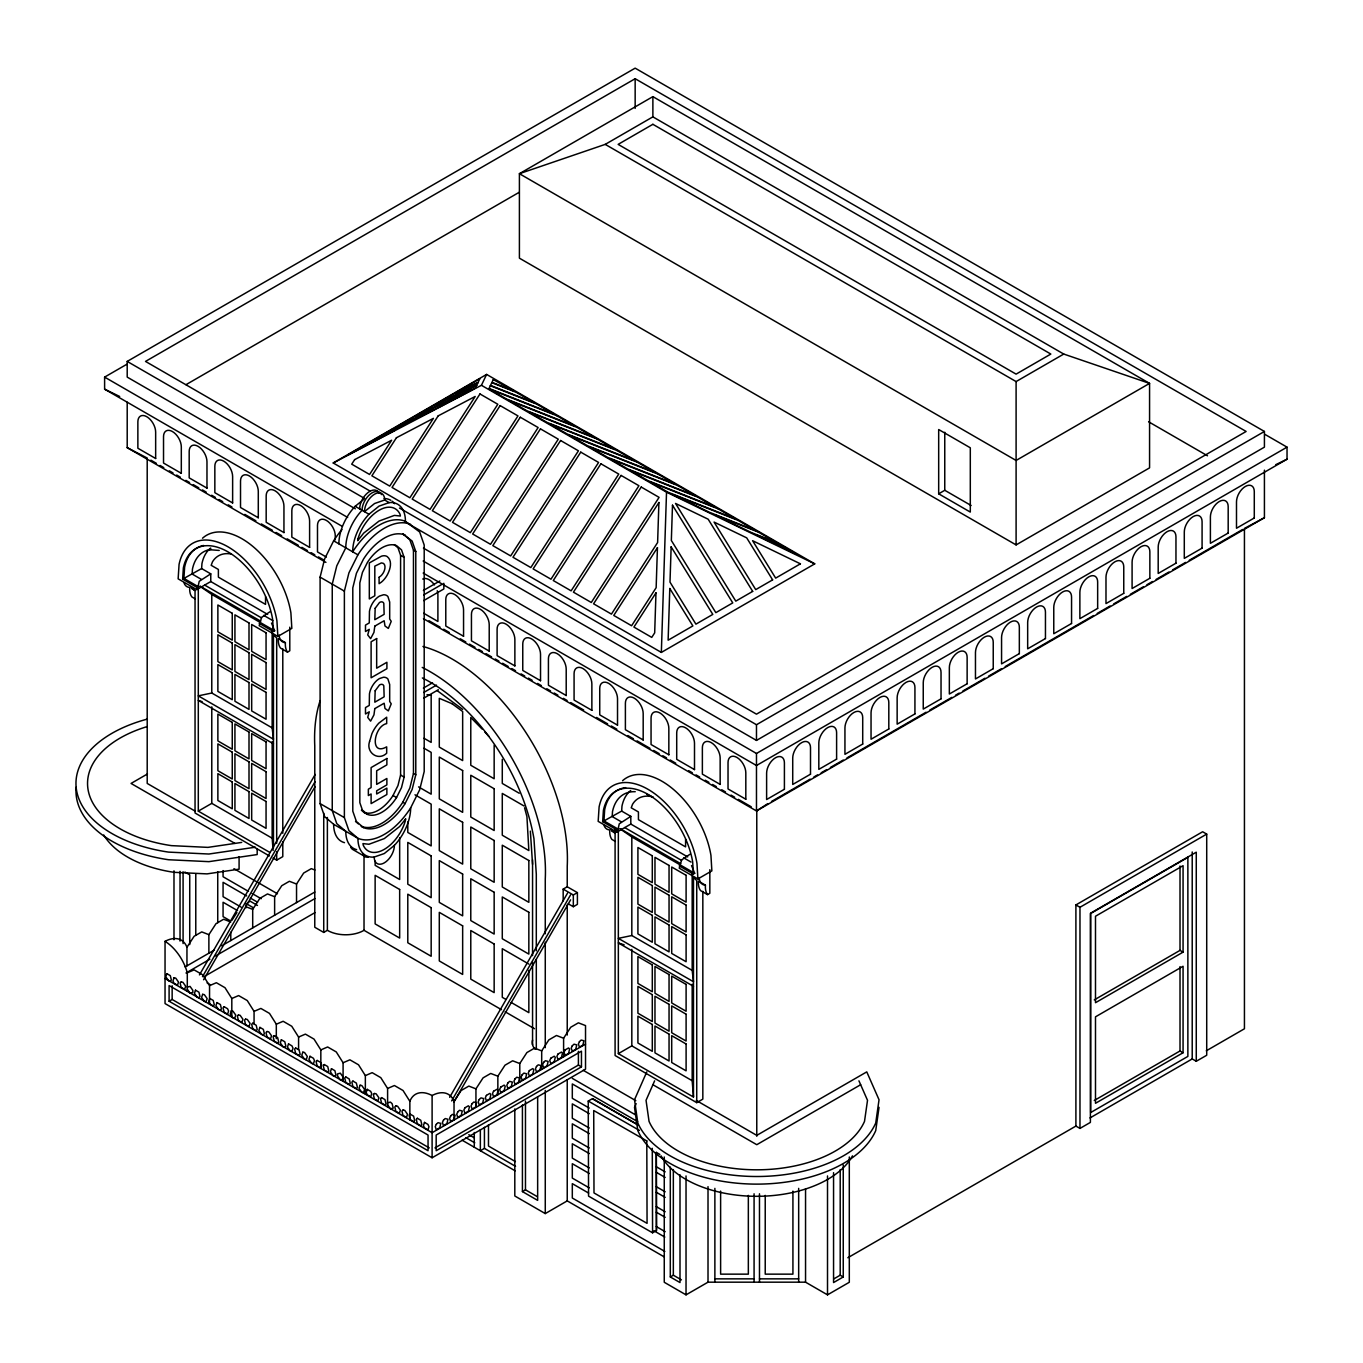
<?xml version="1.0" encoding="UTF-8"?>
<svg xmlns="http://www.w3.org/2000/svg" width="1363" height="1363" viewBox="0 0 1363 1363"><rect width="100%" height="100%" fill="white"/><g stroke="black" fill="none" stroke-linecap="round" stroke-linejoin="round"><path stroke-width="1.5" d="M661.345 652.417L666.524 492.179L481.429 385.303L333.219 462.977L661.345 652.417L814.733 563.856L486.608 374.416L333.219 462.977M267.659 614.406L210.771 581.558L210.771 573.857L199.219 581.32L198.061 586.584L196.8 587.317L182.642 579.139L183.358 567.928A64.521 37.261 60 0 1 227.996 551.879A64.521 37.261 60 0 1 272.651 619.484L273.367 631.529L274.627 630.796L271.51 623.061M182.642 579.139L201.622 568.575L201.945 563.652A57.842 33.394 60 0 1 210.652 548.045M687.702 856.918L630.813 824.07L630.813 816.369L619.262 823.831L618.103 829.096L616.843 829.828L602.667 821.65L603.4 810.44A64.521 37.261 60 0 1 648.038 794.39A64.521 37.261 60 0 1 692.677 861.995L693.409 874.024L694.67 873.291L691.535 865.573M602.667 821.65L621.664 811.087L621.971 806.163A57.842 33.394 60 0 1 630.694 790.54M879.033 1107.369L875.728 1130.626A122.687 70.842 0 0 1 756.772 1184.123A122.687 70.842 0 0 1 637.816 1130.626L634.511 1107.369L636.163 1103.638M384.673 500.017L374.569 503.526L364.483 511.67A14.277 8.246 -60 0 1 374.569 494.19A14.277 8.246 -60 0 1 384.673 500.017L389.154 502.606A37.312 21.535 -60 0 1 405.441 521.348L419.668 532.013L424.2 545.047L424.2 771.526L419.668 789.807L410.672 807.85A37.312 21.535 -60 0 1 394.384 845.384A14.277 8.246 -60 0 1 384.298 862.864A14.277 8.246 -60 0 1 374.195 857.037A37.312 21.535 -60 0 1 357.907 838.296L333.645 824.291L324.65 816.641L320.101 803.608L320.101 577.128L324.65 558.847L333.645 540.821A57.042 32.933 -60 0 1 342.011 529.543M410.672 807.85A57.042 32.933 -60 0 1 357.907 838.296L348.928 830.646L344.379 817.613L344.379 591.133L348.928 572.852L357.907 554.826A57.042 32.933 -60 0 1 410.672 524.363M394.265 544.638L397.979 547.807L400.586 555.286L400.586 775.07L397.979 785.548L393.021 795.515A31.502 18.196 -60 0 1 363.887 812.331L361.399 810.218M367.414 814.375L362.439 810.15L359.832 802.671L359.832 582.887L362.439 572.409L367.414 562.442A31.502 18.196 -60 0 1 396.548 545.626L401.506 549.851L404.112 557.331L404.112 777.114L401.506 787.593L396.548 797.542A31.502 18.196 -60 0 1 367.414 814.375L363.887 812.331M413.466 773.468L409.837 788.053L402.767 802.262A44.945 25.948 -60 0 1 361.195 826.268L363.512 827.597A44.945 25.948 -60 0 0 405.084 803.608L412.154 789.398L415.783 774.797L415.783 551.504L412.154 541.094L402.767 533.734L409.837 539.765L413.466 550.158L413.466 773.468L415.783 774.797M767.812 803.608L756.482 810.951L423.45 618.683M646.795 1071.88L634.511 1099.754L637.816 1123.01A122.687 70.842 0 0 0 756.772 1176.508A122.687 70.842 0 0 0 875.728 1123.01L879.033 1099.754L866.766 1071.88L756.772 1135.379L696.289 1100.452M654.632 1080.825L646.045 1100.316L649.044 1121.374A111.119 64.146 0 0 0 756.772 1169.812A111.119 64.146 0 0 0 864.517 1121.374L867.515 1100.316L858.929 1080.825M481.429 385.303L486.608 374.416M199.441 974.903L315.177 774.44M202.491 976.675L315.04 781.715M203.581 979.758L315.074 786.638M449.654 1097.3L567.519 893.157M451.647 1100.895L570.569 894.912M453.794 1102.139L570.603 899.836M186.952 965.856L186.952 947.302L194.091 936.313L201.741 931.9L208.88 934.66L208.88 953.197M208.88 934.66L216.001 923.671L223.651 919.241L230.79 922.001M231.812 920.434L236.906 912.58M252.7 927.896L252.7 909.342L259.839 898.37L267.489 893.941L274.627 896.701L274.627 915.237M274.627 896.701L281.749 885.711L289.399 881.282L296.538 884.042L296.538 902.596M296.538 884.042L303.659 873.053L311.326 868.64L314.887 870.02M454.032 1120.045L454.032 1101.491L461.154 1090.519L468.821 1086.09L475.943 1088.85L475.943 1107.386M475.943 1088.85L483.081 1077.86L490.731 1073.448L497.853 1076.191L497.853 1094.745M497.853 1076.191L504.991 1065.202L512.641 1060.789L519.78 1063.532L519.78 1082.086M519.78 1063.532L526.902 1052.56L534.569 1048.13L541.69 1050.89L541.69 1069.427M541.69 1050.89L548.829 1039.901L556.479 1035.488L563.601 1038.231L563.601 1056.785M563.601 1038.231L570.739 1027.242L578.389 1022.829L585.528 1025.589L585.528 1069.188L432.105 1157.766L165.042 1003.577L165.042 941.339A34.194 19.746 -60 0 1 186.952 947.302M187.276 987.136L190.053 986.403L192.83 990.339L192.83 992.434L190.053 993.15L187.276 989.214M343.118 1079.189L340.324 1079.922L337.547 1075.986L337.547 1073.891L340.324 1073.175L343.118 1077.111M387.654 1102.82L390.431 1102.088L392.135 1103.723L393.208 1108.119L390.431 1108.835L387.654 1104.899M270.01 611.714L261.611 617.354L259.191 625.651L277.865 636.419L291.835 628.36L290.898 612.856A70.723 40.839 60 0 0 253.245 546.75A70.723 40.839 60 0 0 202.525 538.232M690.053 854.209L681.653 859.866L679.234 868.163L697.89 878.931L711.861 870.872L710.941 855.351A70.723 40.839 60 0 0 673.271 789.262A70.723 40.839 60 0 0 622.567 780.726M338.876 543.837A37.312 21.535 -60 0 1 355.164 506.286L363.819 499.318M405.441 521.348A57.042 32.933 -60 0 0 352.676 551.811A37.312 21.535 -60 0 1 368.964 514.26L379.05 506.116L389.154 502.606M394.384 845.384L384.298 853.528L374.195 857.037M355.368 508.825L127.202 377.108L127.202 361.416L635.158 68.15L1264.421 431.458L1264.421 447.149L756.482 740.416L423.45 548.13M342.147 526.305L104.61 389.154L104.61 377.108L126.708 364.347M399.461 508.041L756.482 714.161L1246.14 431.458L635.158 78.713L145.5 361.416L370.02 491.038M652.877 96.637L519.405 173.697L519.405 258.169L1016.099 544.91L1149.571 467.867L1149.571 383.395L652.877 96.637L652.877 116.86L1063.753 354.056L1149.571 383.395L1016.099 460.455L519.405 173.697L605.223 144.376L652.877 116.86M185.998 384.673L519.184 192.302M277.865 636.419L276.928 620.915A70.723 40.839 60 0 0 227.996 546.819A70.723 40.839 60 0 0 179.064 564.418L178.144 578.849L196.8 589.617L210.771 581.558M287.491 652.127A21.416 12.369 -60 0 1 285.395 642.654L278.376 638.6A21.416 12.369 -60 0 0 280.488 648.072L287.491 652.127L289.791 650.798L289.791 627.184M423.382 590.486L439.857 580.979M423.706 594.898L442.004 584.335M423.706 600.589L443.827 588.969L443.827 583.279M147.46 773.963L131.052 783.435L234.93 843.407M269.772 852.403L198.299 811.138L211.776 803.352L211.776 706.852M423.382 688.094L432.531 682.812M423.706 692.506L436.518 685.112M423.706 698.197L438.341 689.746M605.223 144.376L1016.099 381.572L1063.753 354.056M273.06 858.06L276.689 860.155L282.788 856.628L282.788 841.789M938.681 493.815L970.303 512.079L970.303 447.797L938.681 429.532L938.681 493.815L944.763 490.288L971.12 505.503M247.453 902.749L250.162 901.199L257.471 905.424M185.129 966.912L214.349 950.045M221.658 945.82L314.802 892.049M185.981 973.012L209.936 959.177M215.456 955.991L314.955 898.558M204.637 976.317L314.972 912.614M169.097 1001.226L428.05 1150.73L428.05 1135.038L169.097 985.551L169.097 1001.226L172.147 999.471L429.26 1147.902M320.152 700.616A163.236 94.251 60 0 0 314.768 745.868L314.768 927.249L323.73 932.428L327.376 930.316A25.59 14.772 0 0 0 364.023 930.316L501.465 1009.676M405.05 521.825L756.482 724.724L1264.421 431.458M697.89 878.931L696.97 863.426A70.723 40.839 60 0 0 648.038 789.33A70.723 40.839 60 0 0 599.107 806.913L598.17 821.361L616.843 832.129L630.813 824.07M423.177 561.028L756.482 753.466L1287.03 447.149L1287.03 459.195L756.482 765.512L423.177 573.073M563.175 900.841L563.175 889.119L567.229 886.768L577.401 892.629L577.401 904.368L573.329 906.719L568.252 903.788M563.175 889.119L573.329 894.98L577.401 892.629M771.492 801.478L810.15 779.159M813.83 777.046L817.51 774.917M821.19 772.787L826.711 769.601M830.391 767.471L843.271 760.043M846.951 757.913L926.073 712.236M929.753 710.106L951.834 697.362M955.514 695.232L959.194 693.103M962.891 690.973L984.972 678.229M988.652 676.099L1001.532 668.671M1005.213 666.541L1093.535 615.548M1097.215 613.418L1110.095 605.99M1113.775 603.86L1126.673 596.415M1130.353 594.302L1143.233 586.857M1146.913 584.744L1152.434 581.541M1156.114 579.428L1168.994 571.983M1172.674 569.853L1185.554 562.425M1189.235 560.295L1242.596 529.491M1264.421 470.167L1264.421 517.701L756.482 810.951L756.482 753.466M707.533 894.622A21.416 12.369 -60 0 1 705.421 885.166L698.418 881.111A21.416 12.369 -60 0 0 700.514 890.584L707.533 894.622L709.833 893.293L709.833 869.696M585.528 1044.126L432.105 1132.704L165.042 978.515M434.967 1147.902L578.406 1065.082L581.456 1066.854L581.456 1051.163L436.177 1135.038L436.177 1150.73L581.456 1066.854M693.477 877.431L693.477 1097.028L618.342 1053.65L631.819 1045.864L631.819 949.364M515.555 1166.353L484.427 1148.396L480.355 1150.73L480.355 1129.688M659.845 1154.427L656.302 1152.382L656.625 1230.448L652.57 1232.799L588.56 1196.135L588.237 1101.065L592.292 1098.731L638.02 1124.918L592.615 1098.629M522.421 1104.967L522.421 1191.586L525.471 1189.831L537.312 1196.663M615.088 829.607L615.088 1055.524L696.732 1102.65L702.831 1099.14L702.831 891.368M847.837 1257.742L1075.901 1126.077L1075.901 904.93L1202.643 831.754L1206.715 834.105L1206.715 1055.252L1196.271 1061.266L1192.216 1058.932L1089.991 1117.933M514.805 1108.937L514.805 1195.981L545.268 1213.581L567.229 1200.888L664.258 1256.907M1075.901 904.93L1079.973 907.281L1206.715 834.105M860.649 1084.727L756.772 1144.699L652.911 1084.727M1094.268 999.897L1180.017 950.386L1183.067 952.141L1183.067 865.675L1095.494 916.243L1095.494 1002.708L1183.067 952.141M670.306 1167.103L670.306 1276.961L673.339 1275.206L681.432 1279.874M664.258 1157L664.258 1282.276L686.032 1294.85L708.01 1282.174L805.55 1282.174L827.511 1294.85L849.302 1282.276L849.302 1157M1094.268 1100.486L1180.017 1050.975L1183.067 1052.747L1183.067 966.265L1095.494 1016.832L1095.494 1103.297L1183.067 1052.747M1206.289 1050.805L1244.436 1028.775L1244.436 528.418L1264.421 517.701M1075.901 1126.077L1079.973 1128.411L1090.4 1122.396L1090.4 913.312L1196.271 852.182L1196.271 1061.266M833.747 1278.937L840.204 1275.206L843.254 1276.961L843.254 1164.99M843.254 1276.961L833.56 1282.566L833.56 1172.691M1275.734 464.681L1287.03 459.195M187.293 991.361L187.293 972.807L194.108 969.877L202.729 974.852L209.544 985.653L209.544 1004.207M209.544 985.653L216.376 982.723L224.997 987.698L231.812 998.5L231.812 1017.054M231.812 998.5L238.627 995.569L247.248 1000.544L254.063 1011.363L254.063 1023.715M254.063 1011.363L260.878 1008.433L269.499 1013.408L276.314 1024.209L276.314 1038.64M276.314 1024.209L283.146 1021.279L291.75 1026.254L298.582 1037.056L298.582 1049.425M298.582 1037.056L305.397 1034.125L314.018 1039.1L320.833 1049.902L320.833 1068.456M320.833 1049.902L327.648 1046.971L336.269 1051.946L343.084 1062.748L343.084 1081.302M343.084 1062.748L349.899 1059.818L358.52 1064.793L365.352 1075.611L365.352 1094.148M365.352 1075.611L372.167 1072.664L380.788 1077.656L387.603 1088.458L387.603 1106.995M387.603 1088.458L394.418 1085.527L403.039 1090.502L409.854 1101.304L409.854 1119.858M272.157 727.876L211.776 693.017L198.299 695.863L273.452 739.24L272.157 727.876L272.157 631.376M692.183 970.388L631.819 935.529L618.342 938.357L693.477 981.752L692.183 970.388L692.183 873.887M241.694 842.419L207.926 847.377L171.465 845.639A111.119 64.146 0 0 1 88.305 790.932A111.119 64.146 0 0 1 147.204 726.581M255.375 847.207L208.897 854.022L168.62 852.114A122.687 70.842 0 0 1 76.481 789.944A122.687 70.842 0 0 1 147.374 719.085M714.876 1278.852L754.08 1278.852M759.481 1278.852L798.667 1278.852M208.846 549.647L219.222 550.448M426.994 694.687L431.441 695.045M202.15 701.672L198.299 700.429L273.452 743.823M624.118 944.798L618.342 942.94L693.477 986.318M615.088 833.389L611.084 829.488M245.579 906.599L252.7 909.342M666.524 492.179L814.733 563.856M104.61 389.154L119.671 396.48M127.202 402.204L127.202 447.66L147.204 458.036L147.204 783.435L194.977 811.019M588.237 1101.065L639.434 1130.404M1264.932 434.388L1287.03 447.149M1148.6 421.78L1207.499 455.787M127.202 361.416L364.568 498.449M355.164 506.286L368.964 514.26M413.466 550.158L415.783 551.504M104.61 377.108L347.667 517.446M400.586 555.286L404.112 557.331M333.645 540.821L357.907 554.826M326.37 557.075L317.494 551.93L317.494 525.539A12.574 7.258 60 0 1 326.37 520.41A12.574 7.258 60 0 1 335.264 535.812L335.264 539.867M423.689 613.248L437.898 621.46L437.898 595.069A12.574 7.258 60 0 0 437.233 590.741M150.884 460.166L156.404 463.352M160.084 465.482L163.764 467.611M169.302 470.797L172.982 472.927M176.662 475.057L180.342 477.169M185.879 480.372L189.559 482.502M193.239 484.615L198.759 487.818M202.44 489.93L206.137 492.06M211.657 495.246L215.337 497.376M219.017 499.505L222.697 501.635M228.234 504.821L231.914 506.951M244.812 514.396L255.852 520.768M261.372 523.954L272.43 530.343M276.11 532.473L281.63 535.659M287.167 538.845L298.207 545.217M301.887 547.347L307.425 550.55M311.105 552.662L314.785 554.792M318.465 556.922L324.002 560.108M428.97 620.71L440.01 627.099M443.708 629.229L449.228 632.415M460.268 638.787L465.805 641.99M469.485 644.103L475.006 647.306M478.686 649.418L482.366 651.548M486.063 653.678L491.583 656.864M495.263 658.993L498.943 661.123M502.623 663.253L508.16 666.439M511.841 668.569L515.521 670.681M521.041 673.884L524.738 676.014M528.418 678.127L532.098 680.256M537.618 683.442L541.298 685.572M546.836 688.758L550.516 690.888M554.196 693.017L557.876 695.147M563.413 698.333L567.093 700.463M570.773 702.592L583.671 710.038M596.551 717.466L607.608 723.855M611.288 725.985L616.809 729.171M627.866 735.543L633.386 738.746M637.066 740.859L649.964 748.304M653.644 750.434L659.164 753.62M662.861 755.749L666.541 757.879M670.221 760.009L675.741 763.195M688.639 770.64L692.319 772.77M695.999 774.883L699.679 777.012M705.216 780.198L708.896 782.328M712.576 784.458L716.256 786.587M721.794 789.773L725.474 791.903M730.994 795.089L734.674 797.219M738.354 799.348L751.252 806.794M127.202 447.66L325.927 562.374M320.101 577.128L344.379 591.133M201.622 568.575L210.771 573.857M621.664 811.087L630.813 816.369M201.298 579.326L192.149 574.044L192.456 569.121A57.842 33.394 60 0 1 211.282 549.34M263.689 615.36L272.839 620.625M621.324 821.838L612.191 816.556L612.498 811.632A57.842 33.394 60 0 1 635.243 791.699M683.732 857.855L691.041 862.08M204.671 585.085L261.56 617.916M624.714 827.58L681.602 860.428M200.14 586.209L260.623 621.119M620.165 828.704L680.648 863.631M198.061 586.584L183.903 578.406L184.618 567.195A64.521 37.261 60 0 1 203.53 545.473M199.986 586.311L211.776 594.421L274.627 630.796M618.103 829.096L603.945 820.918L604.661 809.707A64.521 37.261 60 0 1 625.651 787.644M620.029 828.806L631.819 836.933L694.67 873.291M259.191 623.351L273.367 631.529M679.234 865.846L693.409 874.024M191.484 588.441L194.994 590.469M611.527 830.936L615.02 832.963M195.335 598.919L191.842 596.892A21.416 12.369 -60 0 1 189.73 587.419A16.612 9.592 -60 0 1 184.039 582.938M615.377 841.431L611.868 839.404A21.416 12.369 -60 0 1 609.772 829.931A16.612 9.592 -60 0 1 604.065 825.45M423.961 738.252L431.168 742.392L431.168 695.028M519.235 793.249L502.283 783.452L502.283 759.378M423.961 748.219L431.168 752.376L431.168 794.169L418.577 786.894M524.074 806.01L502.283 793.436L502.283 835.229L528.844 850.563L526.919 816.59L524.551 807.782M400.586 775.07L404.112 777.114M414.982 794.799L431.168 804.136L431.168 845.929L407.793 832.435L407.793 821.991M393.021 795.515L396.548 797.542M402.767 802.262L405.084 803.608M320.101 803.608L344.379 817.613M365.011 856.577L352.881 849.575A14.277 8.246 -60 0 1 350.7 847.053M528.844 964.067L502.283 948.716L502.283 997.324L505.826 999.369M211.776 803.352L272.157 838.211L273.128 850.444M631.819 1045.864L692.183 1080.723L693.477 1097.028M269.431 855.964L195.045 813.012L195.045 590.878L191.041 586.993M511.142 1002.435L528.844 1012.658L528.844 970.405M505.145 1011.789L534.466 1028.724M233.959 868.657L277.49 893.787M583.194 1070.279L635.805 1100.657M248.475 891.402L223.072 876.733L223.072 870.582M252.104 893.498L261.168 898.728M572.307 1078.372L635.805 1115.019M246.669 895.934L223.072 882.304L223.072 896.684L241.132 907.111M250.281 898.03L257.539 902.204M637.611 1121.647L572.307 1083.943L572.307 1098.305L589.242 1108.085M253.399 907.758L246.09 903.533L246.09 907.758M184.891 872.047L189.73 874.859L189.73 944.576M237.52 910.586L223.072 902.255L223.072 916.635L230.296 920.792M589.242 1113.656L572.307 1103.877L572.307 1118.256L589.242 1128.019M656.302 1166.745L665.178 1171.873M589.242 1133.59L572.307 1123.828L572.307 1138.207L589.242 1147.97M656.302 1172.316L665.178 1177.445M656.302 1186.696L665.178 1191.807M589.242 1153.541L572.307 1143.778L572.307 1158.141L589.242 1167.921M656.302 1192.267L665.178 1197.378M656.302 1206.63L665.178 1211.758M589.242 1173.492L572.307 1163.712L572.307 1178.092L589.242 1187.855M656.302 1212.201L665.178 1217.329M656.302 1226.581L665.178 1231.692M588.646 1193.085L572.307 1183.663L572.307 1198.026L664.82 1251.438M653.933 1230.789L664.82 1237.076M207.108 982.927L210.43 984.853M468.804 1134.68L474.273 1137.832M515.401 1161.583L488.482 1146.044L488.482 1124.748M465.856 1137.662L474.767 1142.807M462.057 1140.167L515.146 1170.817M522.421 1191.586L537.652 1200.377L537.652 1096.84M670.306 1276.961L680.001 1282.566L680.001 1174.804M437.097 690.581L462.67 709.373M363.512 827.597L356.425 821.565L352.796 811.172L352.796 587.862L356.425 573.278L363.512 559.069A44.945 25.948 -60 0 1 405.084 535.063M355.522 821.446L358.35 823.848M482.042 729.001L470.78 717.483L470.78 765.273L494.156 778.767L494.156 745.22M484.768 731.914L488.857 736.31M692.711 876.63L696.732 880.532L696.732 1102.65M272.685 634.119L276.689 638.02L276.689 843.22M530.36 831.157L532.558 864.329M652.281 1148.293L652.57 1232.799M1192.216 851.96L1192.216 1058.932M1180.017 866.016L1180.017 950.386M1180.017 966.623L1180.017 1050.975M1079.973 907.281L1079.973 1128.411M1016.099 381.572L1016.099 544.91M944.763 432.241L944.763 490.288M840.204 1169.556L840.204 1275.206M827.511 1175.945L827.511 1294.85M805.55 1188.74L805.55 1282.174M798.667 1188.366L798.667 1282.174M792.925 1191.109L792.925 1274.149L765.222 1274.149L765.222 1195.368M759.481 1193.784L759.481 1282.174M756.772 809.98L756.772 1136.282M756.482 724.724L756.482 740.416M754.08 1193.784L754.08 1282.174M748.338 1195.368L748.338 1274.149L720.618 1274.149L720.618 1191.109M714.876 1188.366L714.876 1282.174M708.01 1186.628L708.01 1282.174M692.183 984.205L692.183 1080.723M686.032 1175.945L686.032 1294.85M685.589 839.199L685.589 846.883L638.429 819.657L638.429 811.956L631.222 807.799L632.551 804.289A46.972 27.124 60 0 1 653.064 796.912M673.339 1169.556L673.339 1275.206M656.302 1152.382L656.302 1230.55M635.158 78.713L635.158 108.393M631.819 836.933L631.819 935.529M618.342 829.777L618.342 1053.65M616.843 829.828L616.843 832.129M578.406 1051.367L578.406 1065.082M573.329 894.98L573.329 906.719M567.229 886.768L567.229 866.255A163.236 94.251 60 0 0 422.939 646.454M567.229 904.811L567.229 1035.045M567.229 1079.871L567.229 1200.888M545.268 933.774L545.268 878.931A163.236 94.251 60 0 0 422.24 667.427M545.268 942.208L545.268 1047.67M545.268 1090.434L545.268 1213.581M536.306 950.829L536.306 874.177L533.955 838.722A150.458 86.874 60 0 0 422.36 677.956M536.306 959.348L536.306 1048.777M532.558 859.832L532.558 955.65M532.558 962.005L532.558 1044.825M525.471 1101.083L525.471 1189.831M484.427 1127.337L484.427 1148.396M474.273 1132.483L474.273 1147.22M409.854 1101.304A34.825 20.104 60 0 1 432.105 1095.528L432.105 1157.766M399.666 837.717L399.666 879.51L375.132 865.335L375.132 861.16M379.101 577.299L379.101 583.688L381.384 582.12A15.998 9.234 -60 0 0 387.143 575.169C390.108 569.751 392.885 561.079 387.143 556.53A16.015 9.251 -60 0 0 381.367 556.223L369.322 562.936L369.322 598.953L374.808 595.784L374.808 566.156L381.367 562.919L383.242 563.311A8.229 4.753 -60 0 1 384.57 569.887A8.229 4.753 -60 0 1 379.187 577.162M364.023 856.134L364.023 930.316M327.376 817.476L327.376 930.316M323.73 813.183L323.73 932.428M282.788 648.873L282.788 833.304M276.689 851.688L276.689 860.155M273.452 634.919L273.452 848.144M272.157 741.711L272.157 838.211M265.546 596.687L265.546 604.388L218.387 577.162L218.387 569.461L211.18 565.304L212.509 561.777A46.972 27.124 60 0 1 230.875 553.957M257.181 848.842L257.181 854.567L208.897 861.655L168.62 859.746A122.687 70.842 0 0 1 76.158 787.201M239.087 856.646L239.087 869.168L207.04 873.887L174.089 872.32A100.385 57.962 0 0 1 103.724 834.957M230.79 932.309L230.79 940.555M217.739 871.724L217.739 922.683M211.776 594.421L211.776 693.017M198.299 587.283L198.299 811.138M196.8 587.317L196.8 589.617M195.778 873.785L195.778 935.359M183.085 871.724L183.085 943.554M180.035 871.366L180.035 941.083M173.987 870.838L173.987 939.771M172.147 985.739L172.147 999.471M535.114 1049.289A25.59 14.772 0 0 1 532.558 1040.122M392.203 501.209A37.312 21.535 -60 0 1 394.657 503.697M384.11 498.534A37.312 21.535 -60 0 1 390.806 500.289M356.646 849.66A37.312 21.535 -60 0 1 345.776 831.294L336.78 823.644L332.248 810.61L332.248 584.131L336.78 565.849L345.776 547.824A37.312 21.535 -60 0 1 362.064 510.273A14.277 8.246 -60 0 1 370.191 494.156A14.277 8.246 -60 0 1 381.487 494.599M368.3 857.208A14.277 8.246 -60 0 1 362.831 854.056M344.498 842.658A37.312 21.535 -60 0 1 333.645 824.291M359.645 508.876A14.277 8.246 -60 0 1 367.771 492.759A14.277 8.246 -60 0 1 379.067 493.202M432.105 1095.528A34.194 19.746 -60 0 1 454.032 1101.491M165.042 941.339A34.825 20.104 60 0 1 187.293 972.807M646.965 794.476A57.842 33.394 60 0 1 652.519 797.253M705.421 885.166A16.612 9.592 -60 0 1 699.168 877.585M285.395 642.654A16.612 9.592 -60 0 1 279.125 635.073M852.471 1155.858A100.385 57.962 0 0 1 756.772 1196.305A100.385 57.962 0 0 1 661.089 1155.858M422.734 579.036A12.574 7.258 60 0 1 434.439 584.914M655.978 592.854L654.683 632.858L651.753 637.39L633.914 627.082L655.978 592.854M657.443 547.687L656.148 587.692L631.597 625.753L613.759 615.446L657.443 547.687M658.908 502.521L657.613 542.525L611.442 614.117L593.587 603.809L658.908 502.521M669.795 588.509L668.126 640.201L692.864 625.924L669.795 588.509M671.141 546.853L670 582.137L695.914 624.152L712.798 614.406L671.141 546.853M672.487 505.196L671.346 540.481L715.848 612.651L732.749 602.889L672.487 505.196M374.808 626.128L373.956 632.381L370.617 638.651L367.72 634.919L369.271 629.331L365.488 631.512L365.488 625.106L369.271 622.925L369.458 611.34A14.499 8.365 -60 0 1 373.769 601.407A14.243 8.229 -60 0 1 379.51 596.074L383.446 594.779A14.976 8.638 -60 0 1 387.91 596.517L389.682 602.037L389.682 618.989L391.232 621.341L388.336 628.411L384.996 625.992L384.145 620.744L374.808 626.128M374.808 708.607L373.956 714.859L370.617 721.129L367.72 717.398L369.271 711.81L365.488 713.991L365.488 707.584L369.271 705.404L369.458 693.818A14.499 8.365 -60 0 1 373.769 683.885A14.243 8.229 -60 0 1 379.51 678.553L383.446 677.258A14.976 8.638 -60 0 1 387.91 678.995L389.682 684.516L389.682 701.468L391.232 703.819L388.336 710.89L384.996 708.47L384.145 703.223L374.808 708.607M369.577 741.523C365.727 752.342 378.045 761.474 386.683 753.245L386.683 746.839C369.169 756.772 373.956 726.002 386.683 723.617L386.683 717.211L378.778 723.191A22.064 12.744 -60 0 0 371.929 733.686L369.577 741.523M375.166 608.29L374.808 619.722L384.145 614.338L383.804 603.332A6.457 3.731 -60 0 0 379.51 602.48L375.166 608.29M375.166 690.768L374.808 702.201L384.145 696.817L383.804 685.81A6.457 3.731 -60 0 0 379.51 684.959L375.166 690.768M358.026 538.658L357.719 540.668L363.717 533.103L379.05 521.058L394.384 515.401L400.398 516.032L400.075 514.379A32.184 18.571 -60 0 0 379.05 510.29A32.184 18.571 -60 0 0 358.026 538.658M405.629 818.976L405.305 820.986A32.184 18.571 -60 0 1 384.298 849.353A32.184 18.571 -60 0 1 363.274 845.264L362.95 843.612L368.964 844.259L384.298 838.586L399.632 826.54L405.629 818.976M436.313 1124.305L435.257 1126.605L436.313 1129.757L439.738 1127.78L440.811 1123.402L438.034 1122.669L436.313 1124.305M443.469 1120.182L442.413 1122.465L443.469 1125.634L446.894 1123.657L447.967 1119.262L445.19 1118.546L443.469 1120.182M450.625 1116.041L449.569 1118.341L450.625 1121.493L454.049 1119.517L455.123 1115.138L452.346 1114.406L450.625 1116.041M457.781 1111.918L456.724 1114.201L457.781 1117.37L461.205 1115.394L462.278 1110.998L459.501 1110.283L457.781 1111.918M464.936 1107.778L463.88 1110.078L464.936 1113.23L468.361 1111.254L469.434 1106.875L468.361 1105.802L464.936 1107.778M472.092 1103.655L471.036 1105.938L472.092 1109.107L475.534 1107.131L476.59 1102.735L473.813 1102.02L472.092 1103.655M479.248 1099.515L478.192 1101.815L479.248 1104.967L482.689 1102.991L483.746 1098.612L480.969 1097.879L479.248 1099.515M486.404 1095.392L485.347 1097.675L486.404 1100.844L489.845 1098.868L490.901 1094.472L489.845 1093.399L486.404 1095.392M493.559 1091.252L492.503 1093.552L493.559 1096.704L497.001 1094.728L498.057 1090.349L497.001 1089.276L493.559 1091.252M500.715 1087.129L499.659 1089.412L500.715 1092.581L504.157 1090.604L505.213 1086.209L504.157 1085.135L500.715 1087.129M507.871 1082.989L506.815 1085.289L507.871 1088.441L511.312 1086.464L512.369 1082.086L509.592 1081.353L507.871 1082.989M515.027 1078.866L513.97 1081.149L515.027 1084.318L518.468 1082.341L519.524 1077.946L516.747 1077.23L515.027 1078.866M522.182 1074.726L521.126 1077.026L522.182 1080.178L525.624 1078.201L526.68 1073.823L523.903 1073.09L522.182 1074.726M529.338 1070.602L528.282 1072.885L529.338 1076.054L532.78 1074.078L533.836 1069.682L532.78 1068.609L529.338 1070.602M536.494 1066.462L535.438 1068.762L536.494 1071.914L539.935 1069.938L540.992 1065.559L538.215 1064.827L536.494 1066.462M543.65 1062.339L542.593 1064.622L543.65 1067.791L547.091 1065.815L548.147 1061.419L545.37 1060.704L543.65 1062.339M550.805 1058.199L549.749 1060.499L550.805 1063.651L554.247 1061.675L555.303 1057.296L554.247 1056.223L550.805 1058.199M557.961 1054.076L556.905 1056.359L557.961 1059.528L561.403 1057.552L562.459 1053.156L561.403 1052.083L557.961 1054.076M565.117 1049.936L564.061 1052.236L565.117 1055.388L568.558 1053.412L569.615 1049.033L568.558 1047.96L565.117 1049.936M572.273 1045.813L571.216 1048.096L572.273 1051.265L575.714 1049.289L576.77 1044.893L573.993 1044.177L572.273 1045.813M579.428 1041.673L578.372 1043.973L579.428 1047.125L582.87 1045.148L583.926 1040.77L581.149 1040.037L579.428 1041.673M476.607 385.525L475.466 387.927L415.221 416.056L432.105 406.293L476.607 385.525M477.953 382.696L476.811 385.099L435.155 404.538L452.039 394.793L477.953 382.696M479.827 378.744L478.157 382.253L455.089 393.021L479.827 378.744M490.339 385.746L489.044 388.455L554.366 414.335L536.511 404.027L490.339 385.746M491.804 382.662L490.51 385.388L534.211 402.698L516.356 392.391L491.804 382.662M493.27 379.596L491.975 382.322L514.055 391.062L493.27 379.596M354.653 459.621L351.722 464.17L369.577 474.477L391.641 440.232L354.653 459.621M396.429 437.744L371.878 475.806L389.733 486.114L433.417 418.356L396.429 437.744M438.204 415.851L392.033 487.443L409.888 497.751L475.193 396.463L438.204 415.851M479.963 393.958L412.188 499.079L430.044 509.387L497.819 404.266L479.963 393.958M500.119 405.595L432.344 510.716L450.199 521.024L517.974 415.902L500.119 405.595M520.291 417.231L452.499 522.353L470.354 532.66L538.129 427.539L520.291 417.231M540.447 428.868L472.654 533.989L490.51 544.297L558.285 439.176L540.447 428.868M560.602 440.505L492.81 545.626L510.665 555.934L578.44 450.812L560.602 440.505M580.757 452.141L512.965 557.263L530.82 567.57L598.596 462.449L580.757 452.141M600.913 463.778L533.12 568.899L550.976 579.207L618.751 474.085L600.913 463.778M621.068 475.414L553.276 580.536L571.131 590.843L638.923 485.722L621.068 475.414M641.223 487.051L573.431 592.172L591.286 602.48L659.079 497.359L641.223 487.051M166.865 973.659L165.809 976.828L168.586 980.764L170.307 981.104L171.363 980.031L170.307 975.652L166.865 973.659M174.021 977.799L172.965 980.951L174.021 983.251L177.463 985.245L178.519 982.076L175.742 978.14L174.021 977.799M181.177 981.922L180.12 982.996L181.177 987.391L184.618 989.368L185.675 986.216L182.898 982.28L181.177 981.922M195.488 990.185L194.432 993.354L197.209 997.29L198.93 997.631L199.986 996.557L198.93 992.179L195.488 990.185M202.644 994.326L201.588 997.477L204.365 1001.413L206.086 1001.771L207.142 998.602L204.365 994.666L202.644 994.326M209.8 998.449L208.743 1001.618L209.8 1003.918L213.241 1005.894L214.298 1004.821L213.241 1000.442L209.8 998.449M216.956 1002.589L215.899 1005.741L218.676 1009.676L220.397 1010.034L221.453 1008.961L220.397 1004.565L216.956 1002.589M224.111 1006.712L223.055 1007.785L224.111 1012.181L227.553 1014.157L228.609 1011.005L227.553 1008.705L224.111 1006.712M231.267 1010.852L230.211 1014.004L232.988 1017.94L234.709 1018.297L235.765 1015.128L232.988 1011.193L231.267 1010.852M238.423 1014.975L237.366 1016.048L238.423 1020.444L241.864 1022.42L242.921 1019.268L240.144 1015.333L238.423 1014.975M245.579 1019.115L244.522 1020.188L245.579 1024.567L249.02 1026.56L250.076 1023.392L247.299 1019.456L245.579 1019.115M252.734 1023.238L251.678 1024.312L252.734 1028.707L256.176 1030.684L257.232 1029.61L256.176 1025.232L252.734 1023.238M259.89 1027.378L258.834 1030.53L261.611 1034.466L263.332 1034.824L264.388 1033.75L263.332 1029.355L259.89 1027.378M267.046 1031.501L265.989 1032.575L267.046 1036.97L270.487 1038.947L271.544 1035.795L268.767 1031.859L267.046 1031.501M274.202 1035.641L273.145 1036.715L274.202 1041.093L277.643 1043.087L278.699 1042.014L277.643 1037.618L274.202 1035.641M281.357 1039.765L280.301 1042.934L283.078 1046.869L284.799 1047.21L285.855 1046.137L284.799 1041.758L281.357 1039.765M288.53 1043.905L287.457 1047.057L290.234 1050.992L291.955 1051.35L293.011 1048.181L291.955 1045.881L288.53 1043.905M295.686 1048.028L294.612 1049.101L295.686 1053.497L299.11 1055.473L300.167 1054.4L299.11 1050.021L295.686 1048.028M302.842 1052.168L301.768 1055.32L304.545 1059.255L306.266 1059.613L307.322 1056.444L304.545 1052.509L302.842 1052.168M309.997 1056.291L308.924 1059.46L311.701 1063.396L313.422 1063.736L314.478 1060.584L313.422 1058.284L309.997 1056.291M317.153 1060.431L316.08 1061.504L317.153 1065.883L320.578 1067.876L321.634 1064.707L320.578 1062.407L317.153 1060.431M324.309 1064.554L323.235 1065.627L324.309 1070.023L327.733 1072L328.79 1070.926L327.733 1066.548L324.309 1064.554M331.465 1068.694L330.391 1071.846L333.168 1075.782L334.889 1076.14L335.945 1075.066L334.889 1070.671L331.465 1068.694M345.776 1076.957L344.703 1078.031L345.776 1082.409L349.201 1084.403L350.274 1083.329L349.201 1078.934L345.776 1076.957M352.932 1081.08L351.858 1082.154L352.932 1086.55L356.356 1088.526L357.43 1087.453L356.356 1083.074L352.932 1081.08M360.088 1085.221L359.014 1088.373L361.808 1092.308L363.512 1092.666L364.585 1089.497L361.808 1085.561L360.088 1085.221M367.243 1089.344L366.187 1092.513L367.243 1094.813L370.668 1096.789L371.741 1093.637L370.668 1091.337L367.243 1089.344M374.399 1093.484L373.343 1094.557L374.399 1098.936L377.824 1100.929L378.897 1097.76L376.12 1093.825L374.399 1093.484M381.555 1097.607L380.498 1098.68L381.555 1103.076L384.979 1105.052L386.053 1103.979L384.979 1099.6L381.555 1097.607M395.866 1105.87L394.81 1106.943L395.866 1111.339L399.291 1113.315L400.364 1110.164L397.587 1106.228L395.866 1105.87M403.022 1110.01L401.966 1111.084L403.022 1115.462L406.447 1117.456L407.52 1114.287L404.743 1110.351L403.022 1110.01M410.178 1114.133L409.121 1115.207L410.178 1119.602L413.602 1121.579L414.676 1120.505L413.602 1116.127L410.178 1114.133M417.334 1118.273L416.277 1119.347L417.334 1123.725L420.775 1125.719L421.831 1124.645L420.775 1120.25L417.334 1118.273M424.489 1122.396L423.433 1125.565L424.489 1127.865L427.931 1129.842L428.987 1126.69L427.931 1124.39L424.489 1122.396M652.877 124.306L618.138 144.376L1016.099 374.126L1050.839 354.056L652.877 124.306M372.286 440.828L347.548 455.123L395.355 430.061L372.286 440.828M392.22 429.328L375.336 439.073L433.894 409.871L392.22 429.328M412.171 417.811L395.27 427.556L439.772 406.787L472.416 389.682L412.171 417.811M376.665 638.566L371.111 641.769L371.111 677.786L386.905 668.671L386.905 662.282L376.665 668.194L376.665 638.566M386.871 758.492L371.111 767.573L371.111 787.575L368.351 789.177L368.351 795.566L371.111 793.965L371.111 803.608L386.871 794.51L386.871 788.121L376.665 793.999L376.665 790.779L386.871 784.884L386.871 778.477L376.665 784.372L376.665 770.777L386.871 764.882L386.871 758.492M752.683 591.389L735.781 601.134L675.537 503.441L708.181 519.218L752.683 591.389M772.617 579.871L755.732 589.617L714.076 522.08L746.703 537.857L772.617 579.871M800.405 563.822L775.666 578.116L752.597 540.702L800.405 563.822M784.407 789.262L766.619 799.536L766.619 773.128A12.574 7.258 -60 0 1 775.513 757.743A12.574 7.258 -60 0 1 784.407 762.871L784.407 789.262M810.508 774.201L792.721 784.458L792.721 758.067A12.574 7.258 -60 0 1 801.614 742.665A12.574 7.258 -60 0 1 810.508 747.793L810.508 774.201M836.609 759.123L818.822 769.379L818.822 742.988A12.574 7.258 -60 0 1 827.716 727.586A12.574 7.258 -60 0 1 836.609 732.732L836.609 759.123M862.711 744.045L844.941 754.318L844.941 727.927A12.574 7.258 -60 0 1 853.817 712.525A12.574 7.258 -60 0 1 862.711 717.654L862.711 744.045M888.812 728.984L871.042 739.24L871.042 712.849A12.574 7.258 -60 0 1 879.936 697.447A12.574 7.258 -60 0 1 888.812 702.575L888.812 728.984M914.931 713.905L897.144 724.179L897.144 697.771A12.574 7.258 -60 0 1 906.037 682.386A12.574 7.258 -60 0 1 914.931 687.514L914.931 713.905M941.032 698.844L923.245 709.101L923.245 682.71A12.574 7.258 -60 0 1 932.139 667.308A12.574 7.258 -60 0 1 941.032 672.436L941.032 698.844M967.134 683.766L949.347 694.023L949.347 667.631A12.574 7.258 -60 0 1 958.24 652.23A12.574 7.258 -60 0 1 967.134 657.375L967.134 683.766M993.235 668.688L975.465 678.961L975.465 652.57A12.574 7.258 -60 0 1 984.342 637.168A12.574 7.258 -60 0 1 993.235 642.297L993.235 668.688M1019.337 653.627L1001.566 663.883L1001.566 637.492A12.574 7.258 -60 0 1 1010.46 622.09A12.574 7.258 -60 0 1 1019.337 627.219L1019.337 653.627M1045.455 638.548L1027.668 648.822L1027.668 622.414A12.574 7.258 -60 0 1 1036.562 607.029A12.574 7.258 -60 0 1 1045.455 612.157L1045.455 638.548M1071.557 623.487L1053.769 633.744L1053.769 607.353A12.574 7.258 -60 0 1 1062.663 591.951A12.574 7.258 -60 0 1 1071.557 597.079L1071.557 623.487M1097.658 608.409L1079.871 618.666L1079.871 592.275A12.574 7.258 -60 0 1 1088.764 576.873A12.574 7.258 -60 0 1 1097.658 582.018L1097.658 608.409M1123.759 593.331L1105.989 603.605L1105.989 577.213A12.574 7.258 -60 0 1 1114.866 561.812A12.574 7.258 -60 0 1 1123.759 566.94L1123.759 593.331M1149.861 578.27L1132.091 588.526L1132.091 562.135A12.574 7.258 -60 0 1 1140.984 546.733A12.574 7.258 -60 0 1 1149.861 551.862L1149.861 578.27M1175.962 563.192L1158.192 573.465L1158.192 547.057A12.574 7.258 -60 0 1 1167.086 531.672A12.574 7.258 -60 0 1 1175.962 536.801L1175.962 563.192M1202.081 548.13L1184.294 558.387L1184.294 531.996A12.574 7.258 -60 0 1 1193.187 516.594A12.574 7.258 -60 0 1 1202.081 521.722L1202.081 548.13M1228.182 533.052L1210.395 543.309L1210.395 516.918A12.574 7.258 -60 0 1 1219.289 501.516A12.574 7.258 -60 0 1 1228.182 506.661L1228.182 533.052M1254.284 517.974L1236.497 528.248L1236.497 501.857A12.574 7.258 -60 0 1 1245.39 486.455A12.574 7.258 -60 0 1 1254.284 491.583L1254.284 517.974M1187.872 857.361L1090.69 913.466L1090.69 1112.532L1187.872 1056.41L1187.872 857.361M556.666 415.664L488.891 388.813L506.729 399.12L574.522 425.972L556.666 415.664M576.822 427.301L509.046 400.449L526.885 410.757L594.677 437.608L576.822 427.301M596.977 438.937L529.202 412.086L547.04 422.394L614.832 449.245L596.977 438.937M617.132 450.574L549.357 423.723L567.212 434.03L634.988 460.881L617.132 450.574M637.288 462.21L569.513 435.359L587.368 445.667L655.143 472.518L637.288 462.21M657.443 473.847L589.668 446.996L607.523 457.304L675.298 484.155L657.443 473.847M677.598 485.484L609.823 458.632L627.679 468.94L695.454 495.791L677.598 485.484M697.754 497.12L629.979 470.269L647.834 480.577L715.609 507.428L697.754 497.12M717.909 508.757L650.134 481.906L667.989 492.213L735.764 519.064L717.909 508.757M738.065 520.393L672.76 494.513L709.765 512.42L755.92 530.701L738.065 520.393M758.22 532.03L714.536 514.72L751.524 532.626L776.075 542.338L758.22 532.03M778.375 543.684L756.312 534.926L796.231 553.974L778.375 543.684M451.988 703.666L439.295 698.333L439.295 747.094L462.653 760.588L462.653 711.503L451.988 703.666M646.795 1140.933L593.723 1110.538L593.995 1192.949L647.067 1223.344L646.795 1140.933M155.655 458.496L137.867 448.24L137.867 421.849A12.574 7.258 60 0 1 146.761 416.703A12.574 7.258 60 0 1 155.655 432.105L155.655 458.496M181.313 473.319L163.526 463.045L163.526 436.654A12.574 7.258 60 0 1 172.42 431.526A12.574 7.258 60 0 1 181.313 446.928L181.313 473.319M206.972 488.124L189.184 477.868L189.184 451.477A12.574 7.258 60 0 1 198.078 446.331A12.574 7.258 60 0 1 206.972 461.733L206.972 488.124M232.63 502.947L214.843 492.673L214.843 466.282A12.574 7.258 60 0 1 223.736 461.154A12.574 7.258 60 0 1 232.63 476.556L232.63 502.947M258.288 517.753L240.518 507.496L240.518 481.105A12.574 7.258 60 0 1 249.395 475.96A12.574 7.258 60 0 1 258.288 491.361L258.288 517.753M283.947 532.575L266.177 522.302L266.177 495.911A12.574 7.258 60 0 1 275.053 490.782A12.574 7.258 60 0 1 283.947 506.184L283.947 532.575M309.605 547.381L291.835 537.124L291.835 510.733A12.574 7.258 60 0 1 300.712 505.588A12.574 7.258 60 0 1 309.605 520.99L309.605 547.381M463.556 636.265L445.786 626.009L445.786 599.618A12.574 7.258 60 0 1 454.68 594.472A12.574 7.258 60 0 1 463.556 609.874L463.556 636.265M489.215 651.088L471.445 640.814L471.445 614.423A12.574 7.258 60 0 1 480.338 609.295A12.574 7.258 60 0 1 489.215 624.697L489.215 651.088M514.873 665.894L497.103 655.637L497.103 629.246A12.574 7.258 60 0 1 505.997 624.101A12.574 7.258 60 0 1 514.873 639.503L514.873 665.894M540.532 680.716L522.762 670.443L522.762 644.052A12.574 7.258 60 0 1 531.655 638.923A12.574 7.258 60 0 1 540.532 654.325L540.532 680.716M566.207 695.522L548.42 685.265L548.42 658.874A12.574 7.258 60 0 1 557.314 653.729A12.574 7.258 60 0 1 566.207 669.131L566.207 695.522M591.866 710.344L574.079 700.071L574.079 673.68A12.574 7.258 60 0 1 582.972 668.552A12.574 7.258 60 0 1 591.866 683.953L591.866 710.344M617.524 725.15L599.737 714.894L599.737 688.502A12.574 7.258 60 0 1 608.631 683.357A12.574 7.258 60 0 1 617.524 698.759L617.524 725.15M643.183 739.973L625.396 729.699L625.396 703.308A12.574 7.258 60 0 1 634.289 698.18A12.574 7.258 60 0 1 643.183 713.582L643.183 739.973M668.841 754.778L651.054 744.522L651.054 718.131A12.574 7.258 60 0 1 659.948 712.985A12.574 7.258 60 0 1 668.841 728.387L668.841 754.778M694.5 769.601L676.712 759.327L676.712 732.936A12.574 7.258 60 0 1 685.606 727.808A12.574 7.258 60 0 1 694.5 743.21L694.5 769.601M720.158 784.407L702.371 774.15L702.371 747.759A12.574 7.258 60 0 1 711.265 742.614A12.574 7.258 60 0 1 720.158 758.015L720.158 784.407M745.817 799.229L728.029 788.956L728.029 762.564A12.574 7.258 60 0 1 736.923 757.436A12.574 7.258 60 0 1 745.817 772.838L745.817 799.229M232.255 613.282L217.876 604.985L217.876 631.836L232.255 640.133L232.255 613.282M249.003 622.959L234.93 614.832L234.93 641.683L249.003 649.81L249.003 622.959M266.058 632.79L251.678 624.493L251.678 651.344L266.058 659.641L266.058 632.79M652.298 855.794L637.918 847.496L637.918 874.347L652.298 882.645L652.298 855.794M669.046 865.454L654.973 857.327L654.973 884.178L669.046 892.305L669.046 865.454M686.1 875.302L671.703 867.004L671.703 893.855L686.1 902.153L686.1 875.302M462.653 770.555L439.295 757.061L439.295 798.854L462.653 812.348L462.653 770.555M494.156 788.734L470.78 775.24L470.78 817.033L494.156 830.527L494.156 788.734M232.255 643.08L217.876 634.766L217.876 661.617L232.255 669.932L232.255 643.08M249.003 652.741L234.93 644.614L234.93 671.465L249.003 679.592L249.003 652.741M266.058 662.588L251.678 654.291L251.678 681.125L266.058 689.439L266.058 662.588M652.298 885.575L637.918 877.278L637.918 904.129L652.298 912.426L652.298 885.575M669.046 895.252L654.973 887.126L654.973 913.977L669.046 922.104L669.046 895.252M686.1 905.1L671.703 896.786L671.703 923.637L686.1 931.951L686.1 905.1M232.255 672.862L217.876 664.565L217.876 691.416L232.255 699.713L232.255 672.862M249.003 682.539L234.93 674.412L234.93 701.264L249.003 709.373L249.003 682.539M266.058 692.37L251.678 684.073L251.678 710.924L266.058 719.221L266.058 692.37M652.298 915.374L637.918 907.077L637.918 933.911L652.298 942.225L652.298 915.374M669.046 925.034L654.973 916.907L654.973 943.758L669.046 951.885L669.046 925.034M686.1 934.882L671.703 926.584L671.703 953.436L686.1 961.733L686.1 934.882M462.653 822.315L439.295 808.821L439.295 850.614L462.653 864.108L462.653 822.315M494.156 840.494L470.78 827.017L470.78 868.81L494.156 882.287L494.156 840.494M528.844 860.53L502.283 845.196L502.283 886.989L528.844 902.323L528.844 860.53M232.255 722.39L217.876 714.093L217.876 740.927L232.255 749.241L232.255 722.39M249.003 732.05L234.93 723.923L234.93 750.774L249.003 758.901L249.003 732.05M266.058 741.898L251.678 733.601L251.678 760.452L266.058 768.749L266.058 741.898M652.298 964.902L637.918 956.587L637.918 983.439L652.298 991.753L652.298 964.902M669.046 974.562L654.973 966.435L654.973 993.286L669.046 1001.413L669.046 974.562M686.1 984.41L671.703 976.095L671.703 1002.947L686.1 1011.261L686.1 984.41M431.168 855.896L407.793 842.402L407.793 884.195L431.168 897.689L431.168 855.896M462.653 874.075L439.295 860.598L439.295 902.391L462.653 915.868L462.653 874.075M494.156 892.271L470.78 878.777L470.78 920.57L494.156 934.064L494.156 892.271M528.844 912.307L502.283 896.956L502.283 938.749L528.844 954.1L528.844 912.307M232.255 752.172L217.876 743.874L217.876 770.725L232.255 779.023L232.255 752.172M249.003 761.849L234.93 753.722L234.93 780.573L249.003 788.7L249.003 761.849M266.058 771.697L251.678 763.382L251.678 790.233L266.058 798.531L266.058 771.697M652.298 994.683L637.918 986.386L637.918 1013.237L652.298 1021.534L652.298 994.683M669.046 1004.344L654.973 996.234L654.973 1023.068L669.046 1031.195L669.046 1004.344M686.1 1014.191L671.703 1005.894L671.703 1032.745L686.1 1041.042L686.1 1014.191M232.255 781.97L217.876 773.656L217.876 800.507L232.255 808.821L232.255 781.97M249.003 791.63L234.93 783.504L234.93 810.355L249.003 818.481L249.003 791.63M266.058 801.478L251.678 793.181L251.678 820.032L266.058 828.329L266.058 801.478M652.298 1024.482L637.918 1016.168L637.918 1043.019L652.298 1051.316L652.298 1024.482M669.046 1034.142L654.973 1026.015L654.973 1052.866L669.046 1060.993L669.046 1034.142M686.1 1043.99L671.703 1035.676L671.703 1062.527L686.1 1070.841L686.1 1043.99M399.666 889.477L375.132 875.319L375.132 923.91L399.666 938.068L399.666 889.477M431.168 907.656L407.793 894.179L407.793 942.77L431.168 956.264L431.168 907.656M462.653 925.852L439.295 912.358L439.295 960.949L462.653 974.443L462.653 925.852M494.156 944.031L470.78 930.537L470.78 979.128L494.156 992.622L494.156 944.031"/></g></svg>
